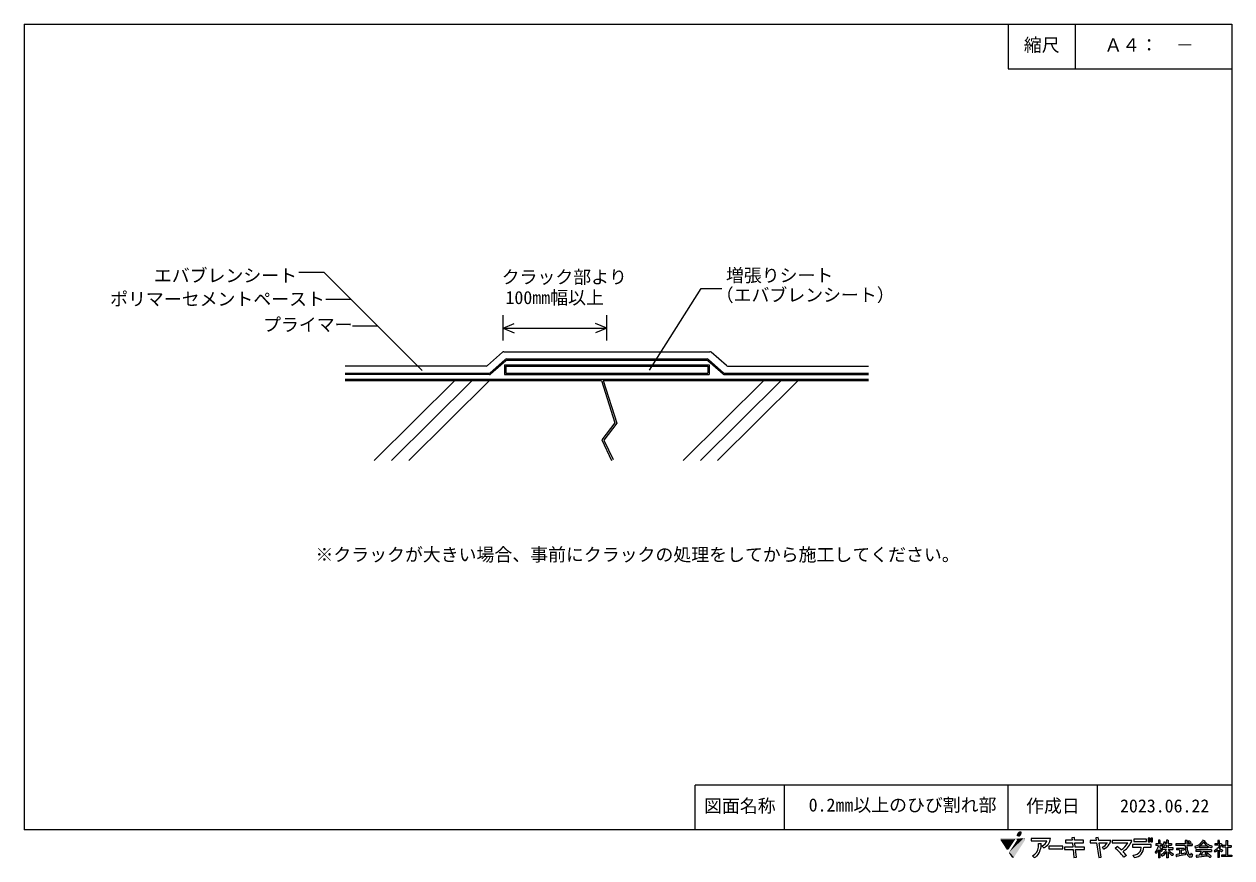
# Model space of a CAD drawing. Units: millimetres on the paper, with parts at other scales. Extents: x -135 to 135, y -94 to 92.
import ezdxf
from ezdxf.enums import TextEntityAlignment as Align

# ---------------------------------------------------------------- set-up
doc = ezdxf.new("R2010")
doc.units = ezdxf.units.MM
for name, color, linetype, lineweight in [('1-0_芯・寸法線', 7, 'Continuous', 9), ('1-3_断熱材', 33, 'Continuous', 18), ('1-4_リベットルーフ', 3, 'Continuous', 9), ('1-A_元図・躯体', 7, 'Continuous', 9), ('E-E', 7, 'Continuous', 9), ('F-F', 7, 'Continuous', 9)]:
    doc.layers.add(name, color=color, linetype=linetype, lineweight=lineweight)
doc.styles.add('ＭＳ ゴシック', font='')
doc.styles.get('ＭＳ ゴシック').set_extended_font_data('MS Gothic')

msp = doc.modelspace()

# ---------------------------------------------------------------- hatches: boundary and pattern name
at = {"layer": 'F-F'}
for color, points in [(70, [(87.1, -88.72, 0.09), (86.859, -89.336)]), (70, [(87.691, -88.329, 0.2), (87.1, -88.72)]), (70, [(87.92, -88.385, 0.2), (87.691, -88.329)]), (70, [(87.793, -89.262, 0.09), (88.033, -88.646)]), (70, [(88.033, -88.646, 0.15), (87.92, -88.385)]), (5, [(83.566, -89.865, 0.41), (83.259, -90.173)]), (5, [(83.259, -90.173, 0.12), (83.296, -90.316)]), (70, [(86.859, -89.336, 0.15), (87.504, -89.533)]), (70, [(87.504, -89.533, 0.13), (87.793, -89.262)]), (5, [(88.788, -90.172, 0.41), (88.475, -89.865)]), (5, [(88.739, -90.337, 0.17), (88.788, -90.172)]), (5, [(84.643, -92.377, 0.2), (84.862, -92.471)]), (5, [(84.862, -92.471, 0.25), (85.119, -92.331)]), (5, [(85.249, -92.97, 0.16), (85.193, -93.144)]), (5, [(85.193, -93.144, 0.15), (85.246, -93.317)]), (5, [(85.816, -94.181, 0.19), (86.027, -94.266)]), (5, [(86.027, -94.266, 0.26), (86.289, -94.12)])]:
    msp.add_hatch(color=color, dxfattribs=at).paths.add_polyline_path(points)

# ---------------------------------------------------------------- linework, layer by layer
at = {"layer": '1-0_芯・寸法線'}
for p, q in [((4.802, 14.688), (16.373, 32.93)), ((16.373, 32.93), (20.992, 32.93)), ((-27.928, 21.304), (-27.928, 26.985)), ((-27.928, 24.078), (-25.414, 25.085)), ((-4.728, 24.078), (-7.241, 25.085)), ((-4.728, 21.304), (-4.728, 26.985)), ((-27.928, 24.078), (-25.414, 23.07)), ((-27.928, 24.078), (-4.728, 24.078)), ((-4.728, 24.078), (-7.241, 23.07)), ((-63.232, 12.406), (-17.199, 12.406))]:
    msp.add_line(p, q, dxfattribs=at)
at = {"layer": '1-0_芯・寸法線', "color": 5}
msp.add_line((-16.354, 14.006), (17.867, 14.006), dxfattribs=at)
at = {"layer": '1-3_断熱材'}
for p, q in [((-27.323, 16.806), (-30.722, 13.806)), ((-27.058, 16.906), (17.603, 16.906)), ((21.267, 13.806), (17.867, 16.806)), ((-30.986, 13.706), (-63.232, 13.706)), ((-27.623, 15.906), (-27.623, 13.706)), ((-27.623, 15.906), (18.167, 15.906)), ((-27.623, 13.706), (18.167, 13.706)), ((18.167, 15.906), (18.167, 13.706)), ((21.531, 13.706), (53.777, 13.706)), ((-63.232, 12.706), (53.777, 12.706))]:
    msp.add_line(p, q, dxfattribs=at)
for centre, start, end in [((-27.058, 16.506), 90, 131.42776), ((17.603, 16.506), 48.57224, 90), ((-30.986, 14.106), 270, 311.42776), ((21.531, 14.106), 228.57224, 270)]:
    msp.add_arc(centre, 0.4, start, end, dxfattribs=at)
at = {"layer": '1-4_リベットルーフ'}
for p, q in [((-31.44, 15.706), (-28.041, 18.706)), ((-30.835, 14.106), (-27.436, 17.106)), ((-27.776, 18.806), (18.321, 18.806)), ((-27.171, 17.206), (17.716, 17.206)), ((21.38, 14.106), (17.981, 17.106)), ((21.985, 15.706), (18.586, 18.706)), ((-31.705, 15.606), (-63.232, 15.606)), ((-63.232, 14.006), (-31.1, 14.006)), ((-27.323, 15.606), (-27.323, 14.006)), ((-27.323, 15.606), (17.867, 15.606)), ((-27.323, 14.006), (17.867, 14.006)), ((17.867, 15.606), (17.867, 14.006)), ((21.645, 14.006), (53.777, 14.006)), ((22.25, 15.606), (53.777, 15.606))]:
    msp.add_line(p, q, dxfattribs=at)
for centre, start, end in [((-27.776, 18.406), 90, 131.42801), ((-27.171, 16.806), 90, 131.42776), ((17.716, 16.806), 48.57224, 90), ((18.321, 18.406), 48.57224, 90), ((-31.705, 16.006), 270, 311.42801), ((-31.1, 14.406), 270, 311.42776), ((21.645, 14.406), 228.57224, 270), ((22.25, 16.006), 228.57224, 270)]:
    msp.add_arc(centre, 0.4, start, end, dxfattribs=at)
at = {"layer": '1-A_元図・躯体'}
for p, q in [((-63.232, 12.406), (-5.937, 12.406)), ((-38.699, 12.406), (-56.72, -5.467)), ((-34.85, 12.406), (-52.871, -5.467)), ((-31.001, 12.406), (-49.021, -5.467)), ((-5.518, 12.406), (53.777, 12.406)), ((-5.518, 12.406), (-2.486, 2.856)), ((30.356, 12.406), (12.335, -5.467)), ((34.206, 12.406), (16.185, -5.467)), ((38.055, 12.406), (20.034, -5.467))]:
    msp.add_line(p, q, dxfattribs=at)
for points in [[(-5.937, 12.406), (-2.93, 2.933), (-5.832, -0.885), (-3.682, -5.467)], [(-2.486, 2.856), (-5.367, -0.934), (-3.32, -5.297)]]:
    msp.add_lwpolyline(points, dxfattribs=at)
at = {"layer": 'E-E'}
for p, q in [((-67.927, 36.513), (-73.584, 36.513)), ((-46.014, 14.6), (-67.927, 36.513)), ((-61.927, 30.513), (-67.584, 30.513)), ((-55.927, 24.513), (-61.584, 24.513))]:
    msp.add_line(p, q, dxfattribs=at)
at = {"layer": 'F-F'}
for p, q in [((-135, 92), (-135, -88)), ((100, 92), (100, 82)), ((15, -88), (15, -78)), ((35, -88), (35, -78)), ((85, -88), (85, -78)), ((105, -88), (105, -78)), ((90.113, -90.473), (93.651, -90.473)), ((91.771, -91.098), (92.37, -91.056)), ((92.932, -92.059), (92.549, -91.613)), ((97.803, -90.345), (97.803, -90.91)), ((99.285, -90.345), (97.803, -90.345)), ((97.803, -90.91), (99.343, -90.91)), ((99.787, -89.75), (99.231, -89.815)), ((99.231, -89.815), (99.285, -90.345)), ((99.343, -90.91), (99.438, -91.849)), ((99.849, -90.345), (99.787, -89.75)), ((101.838, -90.345), (99.849, -90.345)), ((99.907, -90.91), (101.835, -90.91)), ((100.004, -91.849), (99.907, -90.91)), ((101.835, -90.91), (101.838, -90.345)), ((103.322, -90.379), (103.322, -90.944)), ((104.674, -90.379), (103.322, -90.379)), ((103.322, -90.944), (104.759, -90.944)), ((105.139, -89.707), (104.583, -89.772)), ((104.583, -89.772), (104.674, -90.379)), ((104.759, -90.944), (105.247, -94.204)), ((105.241, -90.379), (105.139, -89.707)), ((107.975, -90.379), (105.241, -90.379)), ((105.808, -94.122), (105.327, -90.944)), ((105.327, -90.944), (107.167, -90.944)), ((108.222, -90.926), (111.727, -90.926)), ((108.936, -92.141), (109.345, -91.743)), ((118.547, -91.541), (117.987, -91.541)), ((118.887, -91.541), (119.37, -91.541)), ((120.402, -91.454), (120.402, -91.98)), ((120.731, -91.058), (121.521, -91.058)), ((120.731, -91.454), (120.731, -91.98)), ((120.731, -91.454), (121.521, -91.454)), ((121.521, -91.058), (121.521, -91.454)), ((124.584, -91.541), (122.476, -91.541)), ((124.946, -91.541), (126.142, -91.541)), ((127.745, -91.717), (127.745, -92.024)), ((132.322, -91.454), (131.202, -91.454)), ((132.223, -90.4), (131.839, -90.4)), ((134.056, -91.497), (134.846, -91.497)), ((134.846, -91.497), (134.846, -91.893)), ((90.815, -94.219), (90.433, -93.82)), ((97.589, -91.849), (97.589, -92.414)), ((99.438, -91.849), (97.589, -91.849)), ((97.589, -92.414), (99.496, -92.414)), ((99.496, -92.414), (99.676, -94.187)), ((99.676, -94.187), (100.238, -94.105)), ((102.033, -91.849), (100.004, -91.849)), ((100.063, -92.414), (102.031, -92.414)), ((100.238, -94.105), (100.063, -92.414)), ((102.031, -92.414), (102.033, -91.849)), ((105.247, -94.204), (105.808, -94.122)), ((106.32, -92.316), (106.047, -91.887)), ((111.418, -93.722), (110.885, -94.141)), ((112.787, -91.868), (114.7, -91.868)), ((113.198, -94.182), (112.968, -93.679)), ((115.313, -91.868), (116.935, -91.868)), ((118.569, -92.551), (118.569, -94.263)), ((120.38, -92.376), (119.392, -92.376)), ((120.402, -92.902), (120.402, -94.263)), ((120.764, -92.376), (121.807, -92.376)), ((124.331, -92.156), (122.652, -92.156)), ((122.652, -92.156), (122.652, -92.463)), ((123.333, -92.463), (122.652, -92.463)), ((123.662, -92.477), (124.331, -92.477)), ((124.331, -92.156), (124.331, -92.477)), ((130.434, -92.463), (126.933, -92.463)), ((126.933, -92.463), (126.933, -92.858)), ((128.162, -92.858), (126.933, -92.858)), ((128.557, -92.858), (130.434, -92.858)), ((130.434, -92.463), (130.434, -92.858)), ((131.839, -92.551), (131.839, -94.22)), ((132.662, -93.649), (132.662, -94)), ((133.672, -93.649), (132.662, -93.649)), ((135, -94), (132.662, -94)), ((133.672, -91.893), (132.937, -91.893)), ((133.672, -91.893), (133.672, -93.649)), ((134.056, -91.893), (134.056, -93.649)), ((134.056, -91.893), (134.846, -91.893)), ((134.056, -93.649), (135, -93.649)), ((135, -93.649), (135, -94))]:
    msp.add_line(p, q, dxfattribs=at)
for points in [[(-135, 92), (135, 92), (135, -88), (-135, -88)], [(85, 92), (85, 82), (135, 82)], [(135, -78), (40.118, -78), (15, -78)], [(94.447, -89.913), (90.113, -89.913), (90.113, -90.473)], [(112.613, -90.361), (108.222, -90.361), (108.222, -90.926)], [(116.935, -91.868), (116.938, -91.303), (112.787, -91.303), (112.787, -91.868)], [(113.122, -90.071), (113.122, -90.636), (115.909, -90.636)], [(115.909, -90.636), (115.912, -90.071), (113.122, -90.071)], [(118.547, -91.541), (118.525, -91.629), (118.525, -91.673), (118.492, -91.805), (118.47, -91.849), (118.437, -91.98), (118.415, -92.024), (118.404, -92.068), (118.382, -92.112), (118.371, -92.156), (118.327, -92.244), (118.316, -92.288), (118.251, -92.419), (118.218, -92.463), (118.174, -92.551), (118.141, -92.595), (118.119, -92.639), (117.987, -92.815), (117.943, -92.858), (117.91, -92.902), (117.866, -92.946), (117.866, -92.99), (117.888, -93.034), (117.921, -93.078), (117.943, -93.122), (117.976, -93.166), (117.998, -93.21), (118.031, -93.254), (118.053, -93.298)], [(118.569, -91.146), (117.987, -91.146), (117.987, -91.541)], [(118.876, -90.312), (118.569, -90.312), (118.569, -91.146)], [(118.876, -90.312), (118.942, -90.356), (118.898, -90.4), (118.887, -90.444), (118.887, -91.146)], [(118.887, -91.146), (119.37, -91.146), (119.37, -91.541)], [(118.887, -91.541), (118.887, -92.024), (119.019, -92.112), (119.184, -92.244), (119.403, -92.463), (119.469, -92.551), (119.304, -92.771), (119.26, -92.815), (119.227, -92.858)], [(119.875, -90.663), (119.853, -90.663), (119.842, -90.707), (119.82, -90.751), (119.798, -90.839), (119.776, -90.883), (119.765, -90.927), (119.743, -90.971), (119.732, -91.015), (119.688, -91.102), (119.678, -91.146), (119.612, -91.278), (119.579, -91.322), (119.535, -91.41), (119.403, -91.585), (119.359, -91.629), (119.491, -91.761), (119.524, -91.805), (119.612, -91.893)], [(120.402, -91.454), (119.908, -91.454), (119.842, -91.585), (119.809, -91.629), (119.765, -91.717), (119.634, -91.893), (119.612, -91.893)], [(119.875, -90.663), (120.051, -90.707), (120.204, -90.751), (120.204, -90.795), (120.138, -90.839), (120.128, -90.883), (120.106, -90.927), (120.084, -91.015), (120.062, -91.058)], [(120.72, -90.312), (120.402, -90.312), (120.402, -91.058), (120.062, -91.058)], [(120.72, -90.312), (120.775, -90.356), (120.731, -90.4), (120.731, -91.058)], [(124.573, -91.146), (122.476, -91.146), (122.476, -91.541)], [(124.99, -90.4), (124.573, -90.4), (124.573, -91.146)], [(124.584, -91.541), (124.584, -91.585), (124.595, -91.629), (124.595, -91.849), (124.606, -91.893), (124.606, -92.024), (124.617, -92.068), (124.617, -92.156), (124.628, -92.2), (124.628, -92.244), (124.639, -92.288), (124.639, -92.332), (124.65, -92.376), (124.65, -92.419), (124.672, -92.507), (124.672, -92.551), (124.705, -92.683), (124.705, -92.727), (124.759, -92.946), (124.781, -92.99), (124.814, -93.122), (124.836, -93.166), (124.847, -93.21), (124.913, -93.341), (124.924, -93.385), (124.946, -93.429), (124.979, -93.473), (125.023, -93.561), (125.056, -93.605), (125.078, -93.649), (125.209, -93.824), (125.297, -93.912), (125.352, -93.956), (125.484, -94.044), (125.594, -94.088)], [(124.99, -90.4), (125.012, -90.444), (124.946, -90.532), (124.946, -91.146)], [(124.946, -91.146), (126.142, -91.146), (126.142, -91.541)], [(124.946, -91.541), (124.946, -91.629), (124.957, -91.673), (124.957, -91.761), (124.968, -91.805), (124.968, -91.893), (124.979, -91.937), (124.979, -91.98), (124.99, -92.024), (124.99, -92.112), (125.001, -92.156), (125.001, -92.2), (125.023, -92.288), (125.023, -92.332), (125.034, -92.376), (125.034, -92.419), (125.067, -92.551), (125.067, -92.595), (125.133, -92.858), (125.155, -92.902), (125.176, -92.99), (125.198, -93.034), (125.209, -93.078), (125.341, -93.341), (125.374, -93.385), (125.396, -93.429), (125.429, -93.473), (125.473, -93.517), (125.506, -93.561), (125.561, -93.605), (125.637, -93.649)], [(125.451, -90.488), (125.407, -90.488), (125.352, -90.532), (125.308, -90.575), (125.198, -90.663), (125.155, -90.707), (125.198, -90.751), (125.275, -90.795), (125.341, -90.839), (125.561, -91.015)], [(125.451, -90.488), (125.605, -90.575), (125.659, -90.619), (125.725, -90.663), (125.78, -90.707), (125.824, -90.751), (125.857, -90.795), (125.747, -90.883), (125.703, -90.927), (125.594, -91.015), (125.561, -91.015)], [(128.557, -90.356), (128.491, -90.356), (128.447, -90.444), (128.414, -90.488), (128.392, -90.532), (128.327, -90.619), (128.305, -90.663), (128.206, -90.795), (128.162, -90.839), (128.096, -90.927), (127.92, -91.102), (127.866, -91.146), (127.822, -91.19), (127.712, -91.278), (127.514, -91.41), (127.361, -91.497), (127.185, -91.585), (126.966, -91.673), (126.834, -91.717), (126.724, -91.761), (126.735, -91.805), (126.757, -91.849), (126.768, -91.893), (126.79, -91.937), (126.801, -91.98), (126.823, -92.024), (126.834, -92.068), (126.856, -92.112)], [(127.745, -91.717), (127.712, -91.717), (127.514, -91.849), (127.284, -91.98), (127.086, -92.068), (126.977, -92.112), (126.856, -92.112)], [(129.732, -91.717), (129.666, -91.717), (129.666, -92.024), (127.745, -92.024)], [(128.678, -90.707), (128.7, -90.751), (128.733, -90.795), (128.755, -90.839), (128.985, -91.146), (129.205, -91.366), (129.369, -91.497), (129.567, -91.629), (129.644, -91.673), (127.778, -91.673)], [(128.678, -90.707), (128.645, -90.707), (128.612, -90.751), (128.59, -90.795), (128.557, -90.839), (128.535, -90.883), (128.338, -91.146), (128.294, -91.19), (128.261, -91.234), (127.997, -91.497), (127.778, -91.673)], [(128.557, -90.356), (128.864, -90.4), (128.908, -90.444), (128.864, -90.488), (128.875, -90.532), (129.007, -90.707), (129.095, -90.795), (129.128, -90.839), (129.172, -90.883), (129.227, -90.927), (129.271, -90.971), (129.435, -91.102), (129.633, -91.234), (129.786, -91.322), (129.962, -91.41), (130.182, -91.497), (130.302, -91.541), (130.445, -91.585), (130.599, -91.629), (130.588, -91.673), (130.544, -91.761), (130.533, -91.805), (130.489, -91.893), (130.478, -91.937), (130.434, -92.024), (130.412, -92.024)], [(129.732, -91.717), (129.885, -91.805), (130.061, -91.893), (130.28, -91.98), (130.412, -92.024)], [(132.322, -91.454), (132.3, -91.497), (132.267, -91.541), (132.245, -91.585), (132.179, -91.673), (132.157, -91.717), (132.091, -91.805), (132.047, -91.849), (131.982, -91.937), (131.938, -91.98), (131.905, -92.024), (131.729, -92.2), (131.674, -92.244), (131.63, -92.288), (131.521, -92.376), (131.455, -92.419), (131.4, -92.463), (131.202, -92.595), (131.125, -92.639), (131.06, -92.683), (131.104, -92.771), (131.114, -92.815), (131.202, -92.99)], [(131.839, -90.4), (131.839, -91.102), (131.202, -91.102), (131.202, -91.454)], [(132.223, -90.4), (132.179, -90.444), (132.168, -90.488), (132.168, -91.058), (132.19, -91.102)], [(132.618, -91.058), (132.838, -91.278), (132.794, -91.322), (132.728, -91.366), (132.662, -91.497), (132.629, -91.541), (132.585, -91.629), (132.552, -91.673), (132.53, -91.717), (132.432, -91.849), (132.41, -91.893), (132.245, -92.112), (132.201, -92.156), (132.168, -92.2), (132.256, -92.244), (132.377, -92.288), (132.574, -92.376), (132.662, -92.419), (132.816, -92.507), (132.882, -92.551), (132.904, -92.595), (132.75, -92.902), (132.706, -92.902)], [(132.618, -91.058), (132.585, -91.058), (132.563, -91.102), (132.19, -91.102)], [(133.672, -91.497), (132.937, -91.497), (132.937, -91.893)], [(134.1, -90.488), (133.672, -90.488), (133.672, -91.497)], [(134.1, -90.488), (134.122, -90.532), (134.078, -90.575), (134.056, -90.619), (134.056, -91.497)], [(118.569, -92.551), (118.536, -92.551), (118.492, -92.639), (118.481, -92.683), (118.415, -92.815), (118.382, -92.858), (118.338, -92.946), (118.273, -93.034), (118.251, -93.078), (118.152, -93.21), (118.108, -93.254), (118.075, -93.298), (118.053, -93.298)], [(118.942, -92.463), (118.887, -92.463), (118.887, -94.263), (118.569, -94.263)], [(118.942, -92.463), (118.986, -92.507), (119.118, -92.683), (119.14, -92.727), (119.173, -92.771), (119.195, -92.815), (119.227, -92.858)], [(120.38, -92.376), (120.358, -92.419), (120.325, -92.463), (120.303, -92.507), (120.204, -92.639), (120.182, -92.683), (120.149, -92.727), (120.106, -92.771), (120.007, -92.902), (119.919, -92.99), (119.886, -93.034), (119.71, -93.21), (119.656, -93.254), (119.612, -93.298), (119.557, -93.341), (119.513, -93.385), (119.458, -93.429), (119.392, -93.473), (119.227, -93.605), (119.293, -93.737), (119.326, -93.78), (119.392, -93.912)], [(120.402, -91.98), (119.392, -91.98), (119.392, -92.376)], [(120.402, -92.902), (120.38, -92.902), (120.347, -92.946), (120.325, -92.99), (120.292, -93.034), (120.27, -93.078), (120.106, -93.298), (120.062, -93.341), (120.029, -93.385), (119.765, -93.649), (119.491, -93.868), (119.425, -93.912), (119.392, -93.912)], [(120.775, -92.902), (120.731, -92.902), (120.731, -94.263), (120.402, -94.263)], [(120.731, -91.98), (121.807, -91.98), (121.807, -92.376)], [(120.764, -92.376), (120.786, -92.419), (120.984, -92.683), (121.028, -92.727), (121.06, -92.771), (121.148, -92.858), (121.203, -92.902), (121.247, -92.946), (121.521, -93.166), (121.851, -93.385), (121.928, -93.429), (121.884, -93.517), (121.851, -93.561), (121.741, -93.78), (121.686, -93.78)], [(120.775, -92.902), (120.874, -93.034), (120.918, -93.078), (120.951, -93.122), (120.995, -93.166), (121.028, -93.21), (121.203, -93.385), (121.258, -93.429), (121.302, -93.473), (121.412, -93.561), (121.456, -93.605), (121.51, -93.649), (121.576, -93.693), (121.686, -93.78)], [(123.333, -92.463), (123.333, -93.429), (123.069, -93.473), (122.696, -93.517), (122.498, -93.561), (122.542, -93.737), (122.542, -93.78), (122.586, -93.956), (122.619, -94)], [(124.573, -93.254), (124.584, -93.298), (124.584, -93.341), (124.606, -93.429), (124.606, -93.473), (124.617, -93.517), (124.54, -93.561), (124.123, -93.649), (123.684, -93.737), (123.223, -93.824), (122.981, -93.868), (122.729, -93.912), (122.674, -93.956), (122.652, -94), (122.619, -94)], [(123.662, -92.463), (123.662, -92.477), (123.662, -93.341)], [(124.573, -93.254), (124.452, -93.254), (124.211, -93.298), (123.947, -93.341), (123.662, -93.341)], [(125.89, -93.298), (125.978, -93.341), (126.175, -93.429), (126.175, -93.473), (126.153, -93.561), (126.153, -93.605), (126.131, -93.693), (126.131, -93.737), (126.109, -93.824), (126.109, -93.868), (126.098, -93.912), (126.055, -94), (126.022, -94.044), (125.967, -94.088), (125.594, -94.088)], [(125.89, -93.298), (125.813, -93.298), (125.813, -93.385), (125.802, -93.429), (125.802, -93.473), (125.791, -93.517), (125.791, -93.561), (125.769, -93.605), (125.736, -93.649), (125.637, -93.649)], [(128.162, -92.858), (128.129, -92.902), (128.041, -93.078), (128.008, -93.122), (127.92, -93.298), (127.888, -93.341), (127.8, -93.517), (127.767, -93.561), (127.701, -93.693), (127.075, -93.737), (126.998, -93.78), (127.009, -93.824), (127.031, -93.868), (127.097, -94.132), (127.13, -94.176)], [(129.764, -93.868), (129.589, -93.868), (129.194, -93.912), (128.788, -93.956), (127.602, -94.088), (127.24, -94.132), (127.174, -94.176), (127.13, -94.176)], [(128.557, -92.858), (128.513, -92.946), (128.48, -92.99), (128.458, -93.034), (128.425, -93.078), (128.381, -93.166), (128.349, -93.21), (128.327, -93.254), (128.294, -93.298), (128.25, -93.385), (128.217, -93.429), (128.195, -93.473), (128.162, -93.517), (128.118, -93.605), (128.085, -93.649)], [(129.314, -92.99), (129.271, -92.99), (129.007, -93.166), (129.051, -93.21), (129.38, -93.473), (129.424, -93.517), (129.479, -93.561), (129.238, -93.605), (128.645, -93.649), (128.085, -93.649)], [(129.314, -92.99), (129.424, -93.078), (129.49, -93.122), (129.71, -93.298), (129.753, -93.341), (129.863, -93.429), (129.907, -93.473), (129.962, -93.517), (130.05, -93.605), (130.105, -93.649), (130.236, -93.78), (130.269, -93.824), (130.313, -93.868), (130.379, -93.956), (130.401, -94), (130.324, -94.044), (130.193, -94.132), (130.116, -94.176), (130.05, -94.176)], [(129.764, -93.868), (129.808, -93.912), (129.863, -93.956), (129.896, -94), (129.94, -94.044), (129.973, -94.088), (130.017, -94.132), (130.05, -94.176)], [(131.839, -92.551), (131.817, -92.551), (131.773, -92.595), (131.554, -92.771), (131.488, -92.815), (131.433, -92.858), (131.301, -92.946), (131.224, -92.99), (131.202, -92.99)], [(132.19, -92.551), (132.168, -92.551), (132.168, -94.22), (131.839, -94.22)], [(132.19, -92.551), (132.267, -92.595), (132.53, -92.771), (132.64, -92.858), (132.706, -92.902)]]:
    msp.add_lwpolyline(points, dxfattribs=at)
for points in [[(97.191, -92.232), (97.193, -91.667), (94.061, -91.667), (94.061, -92.232)], [(116.269, -89.871), (116.269, -90.702), (116.689, -90.702), (116.689, -89.871)], [(116.854, -89.871), (116.854, -90.702), (117.274, -90.702), (117.274, -89.871)]]:
    msp.add_lwpolyline(points, close=True, dxfattribs=at)
for centre, radius, start, end in [((88.248, -91.237), 4.127, 321.70219, 2.51808), ((87.92, -91.573), 3.881, 355.59126, 7.04088), ((91.903, -89.887), 1.843, 290.51409, 341.45837), ((91.824, -89.669), 2.635, 294.8858, 354.69747), ((104.806, -89.292), 2.876, 295.56538, 324.94095), ((104.909, -89.377), 3.26, 295.64126, 325.26891), ((104.741, -89.43), 3.37, 327.63749, 343.65418), ((103.434, -100.195), 10.314, 48.70056, 55.02812), ((108.582, -89.337), 3.524, 298.08031, 333.1921), ((107.056, -87.951), 6.144, 318.37205, 332.10657), ((111.108, -90.197), 1.514, 335.50113, 353.79682), ((89.438, -91.682), 2.358, 294.95827, 355.39657), ((89.831, -91.921), 2.5, 293.16671, 311.4624), ((103.133, -99.803), 9.611, 45.98543, 52.85886), ((99.938, -102.448), 13.741, 37.19387, 44.0673), ((107, -87.437), 6.536, 304.1408, 315.32696), ((103.277, -99.935), 10.242, 37.35157, 43.80171), ((112.644, -91.198), 2.502, 277.43741, 318.2533), ((113.035, -91.909), 2.278, 274.09817, 1.03795), ((113.136, -92.087), 1.58, 330.51445, 7.9511)]:
    msp.add_arc(centre, radius, start, end, dxfattribs=at)
at = {"layer": 'F-F', "color": 70}
for points in [[(87.1, -88.72), (86.859, -89.336), (88.033, -88.646), (87.793, -89.262)], [(87.691, -88.329), (87.1, -88.72), (87.92, -88.385), (88.033, -88.646)], [(86.859, -89.336), (87.504, -89.533), (87.793, -89.262)]]:
    msp.add_solid(points, dxfattribs=at)
at = {"layer": 'F-F', "color": 5}
for points in [[(88.475, -89.865), (83.259, -90.173), (86.737, -90.056)], [(88.475, -89.865), (83.566, -89.865), (83.259, -90.173)], [(83.259, -90.173), (86.587, -90.091), (86.737, -90.056)], [(83.259, -90.173), (85.119, -92.331), (86.587, -90.091)], [(83.259, -90.173), (84.862, -92.471), (85.119, -92.331)], [(83.259, -90.173), (84.643, -92.377), (84.862, -92.471)], [(83.259, -90.173), (83.296, -90.316), (84.643, -92.377)], [(88.475, -89.865), (86.913, -90.403), (85.249, -92.97)], [(85.249, -92.97), (88.788, -90.172), (88.475, -89.865)], [(85.249, -92.97), (88.739, -90.337), (88.788, -90.172)], [(85.249, -92.97), (86.289, -94.12), (88.739, -90.337)], [(88.475, -89.865), (86.737, -90.056), (86.878, -90.118)], [(88.475, -89.865), (86.878, -90.118), (86.943, -90.185)], [(88.475, -89.865), (86.948, -90.346), (86.913, -90.403)], [(88.475, -89.865), (86.943, -90.185), (86.948, -90.346)], [(85.249, -92.97), (85.193, -93.144), (85.246, -93.317)], [(85.249, -92.97), (85.246, -93.317), (85.816, -94.181)], [(85.249, -92.97), (86.027, -94.266), (86.289, -94.12)], [(85.249, -92.97), (85.816, -94.181), (86.027, -94.266)]]:
    msp.add_solid(points, dxfattribs=at)

# ---------------------------------------------------------------- texts
at = {"layer": 'E-E', "style": 'ＭＳ ゴシック'}
for s, p in [('縮尺', (88.5, 85)), ('Ａ４：\u3000－', (106.5, 85)), ('エバブレンシート', (-105.999, 33.498)), ('クラック部より', (-28.243, 33.155)), ('増張りシート', (21.895, 33.536)), ('ポリマーセメントペースト', (-115.774, 28.241)), ('100㎜幅以上', (-27.39, 28.569)), ('（エバブレンシート）', (19.615, 29.153)), ('プライマー', (-81.584, 22.513)), ('※クラックが大きい場合、事前にクラックの処理をしてから施工してください。', (-69.874, -28.859)), ('図面名称', (17, -85)), ('0.2㎜以上のひび割れ部', (40.392, -84.797)), ('作成日', (89, -85)), ('2023.06.22', (110, -85))]:
    msp.add_text(s, height=2.933, dxfattribs=at).set_placement(p, align=Align.BOTTOM_LEFT)

doc.saveas('drawing.dxf')
